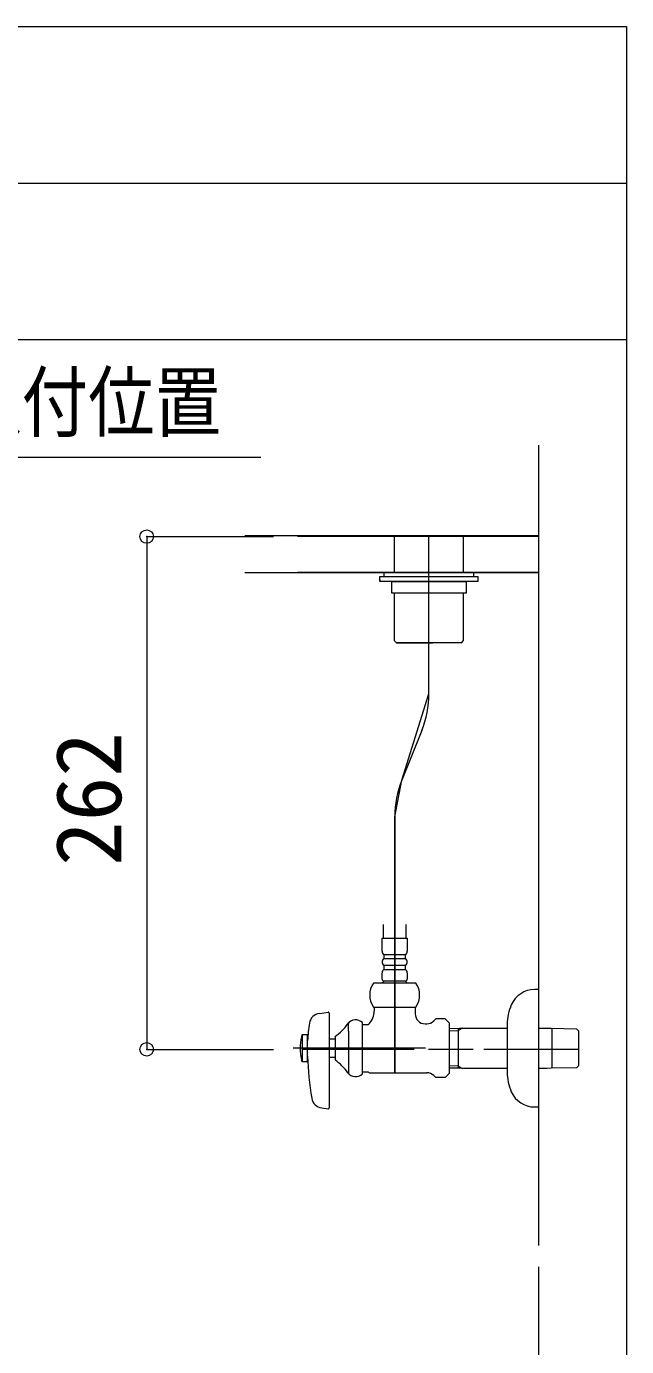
# Model space of a CAD drawing. Units: millimetres, scale not verified. Extents: x -1002 to 1002, y -687 to 676.
# Drawn here: x 575.3 to 709.5, y -519 to -223.9 of the extents above; entities that cross this region are included whole.
import ezdxf
from ezdxf.enums import TextEntityAlignment as Align

# ---------------------------------------------------------------- set-up
doc = ezdxf.new("R2010")
doc.units = ezdxf.units.MM
doc.header["$LTSCALE"] = 5
doc.header["$PDMODE"] = 32
doc.header["$PDSIZE"] = 3
doc.layers.add('F-0', color=7, linetype='Continuous', lineweight=15)
doc.styles.add('ＭＳ ゴシック', font='')
doc.styles.get('ＭＳ ゴシック').set_extended_font_data('MS Gothic')

msp = doc.modelspace()

# ---------------------------------------------------------------- linework, layer by layer
at = {"layer": 'F-0', "lineweight": 18}
for p, q in [((-34.294, -223.924), (709.456, -223.924)), ((-34.294, -223.924), (709.456, -223.924)), ((-34.294, -258.924), (709.456, -258.924)), ((-34.294, -258.924), (709.456, -258.924))]:
    msp.add_line(p, q, dxfattribs=at)
at = {"layer": 'F-0'}
for p, q in [((337.581, -293.924), (709.456, -293.924)), ((337.581, -293.924), (709.456, -293.924)), ((689.769, -317.549), (689.769, -337.95)), ((689.769, -317.549), (689.769, -381.768)), ((689.769, -317.549), (689.769, -337.95)), ((689.769, -317.549), (689.769, -381.768)), ((496.435, -320.174), (627.685, -320.174)), ((496.435, -320.174), (627.685, -320.174)), ((637.102, -337.95), (635.924, -337.95)), ((637.102, -337.95), (635.924, -337.95)), ((689.769, -337.95), (637.102, -337.95)), ((689.769, -337.95), (637.102, -337.95)), ((657.613, -345.987), (657.613, -337.674)), ((657.613, -345.987), (657.613, -337.674)), ((665.269, -373.101), (665.269, -337.674)), ((665.269, -373.101), (665.269, -337.674)), ((672.925, -337.674), (672.925, -345.987)), ((672.925, -337.674), (672.925, -345.987)), ((689.769, -337.95), (689.769, -362.793)), ((689.769, -337.95), (689.769, -362.793)), ((624.144, -345.987), (636.896, -345.987)), ((624.144, -345.987), (636.896, -345.987)), ((689.769, -345.987), (635.916, -345.987)), ((689.769, -345.987), (635.916, -345.987)), ((636.149, -345.987), (689.769, -345.987)), ((636.149, -345.987), (689.769, -345.987)), ((654.331, -347.955), (654.331, -346.862)), ((654.331, -346.862), (676.206, -346.862)), ((654.331, -347.955), (654.331, -346.862)), ((654.331, -346.862), (676.206, -346.862)), ((654.331, -347.518), (654.331, -347.955)), ((654.331, -347.518), (654.331, -347.955)), ((676.206, -347.955), (654.331, -347.955)), ((676.206, -347.955), (654.331, -347.955)), ((655.206, -345.987), (655.206, -346.862)), ((675.331, -345.987), (655.206, -345.987)), ((655.206, -345.987), (655.206, -346.862)), ((675.331, -345.987), (655.206, -345.987)), ((655.206, -346.862), (675.331, -346.862)), ((655.206, -346.862), (675.331, -346.862)), ((656.956, -347.955), (673.581, -347.955)), ((656.956, -350.58), (656.956, -347.955)), ((656.956, -347.955), (673.581, -347.955)), ((656.956, -350.58), (656.956, -347.955)), ((673.581, -347.955), (673.581, -350.58)), ((673.581, -347.955), (673.581, -350.58)), ((675.331, -346.862), (675.331, -345.987)), ((675.331, -346.862), (675.331, -345.987)), ((676.206, -346.862), (676.206, -347.955)), ((676.206, -346.862), (676.206, -347.955)), ((673.581, -350.58), (656.956, -350.58)), ((673.581, -350.58), (656.956, -350.58)), ((657.613, -361.255), (657.613, -350.58)), ((657.613, -361.255), (657.613, -350.58)), ((672.925, -350.58), (672.925, -361.255)), ((672.925, -350.58), (672.925, -361.255)), ((657.613, -361.255), (657.941, -361.584)), ((657.613, -361.255), (657.941, -361.584)), ((657.941, -361.584), (658.05, -361.693)), ((657.941, -361.584), (658.05, -361.693)), ((658.444, -361.693), (658.05, -361.693)), ((658.444, -361.693), (658.05, -361.693)), ((672.488, -361.693), (658.444, -361.693)), ((672.488, -361.693), (658.444, -361.693)), ((672.488, -361.693), (672.597, -361.584)), ((672.488, -361.693), (672.597, -361.584)), ((672.597, -361.584), (672.925, -361.255)), ((672.597, -361.584), (672.925, -361.255)), ((689.769, -376.886), (689.769, -393.865)), ((689.769, -376.886), (689.769, -393.865)), ((663.68, -381.286), (659.209, -392.366)), ((663.68, -381.286), (659.209, -392.366)), ((689.769, -389.595), (689.769, -406.199)), ((689.769, -389.595), (689.769, -406.199)), ((657.62, -400.551), (657.62, -457.768)), ((657.62, -400.551), (657.62, -457.768)), ((689.769, -399.32), (689.769, -491.442)), ((689.769, -399.32), (689.769, -491.442)), ((689.769, -415.449), (689.769, -496.399)), ((689.769, -415.449), (689.769, -496.399)), ((655.1, -427.668), (655.099, -424.645)), ((655.1, -427.668), (655.099, -424.645)), ((660.13, -424.645), (660.131, -427.668)), ((660.13, -424.645), (660.131, -427.668)), ((654.82, -427.668), (660.42, -427.668)), ((654.82, -430.621), (654.82, -427.668)), ((654.82, -427.668), (660.42, -427.668)), ((654.82, -430.621), (654.82, -427.668)), ((660.42, -427.668), (660.42, -430.621)), ((660.42, -427.668), (660.42, -430.621)), ((660.027, -431.387), (655.214, -431.387)), ((655.214, -431.387), (655.214, -432.262)), ((660.027, -431.387), (655.214, -431.387)), ((655.214, -431.387), (655.214, -432.262)), ((655.214, -432.262), (660.027, -432.262)), ((655.214, -432.262), (660.027, -432.262)), ((660.027, -432.262), (660.027, -431.387)), ((660.027, -432.262), (660.027, -431.387)), ((654.82, -436.855), (654.82, -435.434)), ((654.82, -436.855), (654.82, -435.434)), ((660.027, -433.793), (655.214, -433.793)), ((655.214, -433.793), (655.214, -434.668)), ((660.027, -433.793), (655.214, -433.793)), ((655.214, -433.793), (655.214, -434.668)), ((655.214, -434.668), (660.027, -434.668)), ((655.214, -434.668), (660.027, -434.668)), ((660.027, -434.668), (660.027, -433.793)), ((660.027, -434.668), (660.027, -433.793)), ((660.42, -435.434), (660.42, -436.855)), ((660.42, -435.434), (660.42, -436.855)), ((662.376, -437.73), (652.865, -437.73)), ((662.376, -437.73), (652.865, -437.73)), ((659.983, -437.293), (655.258, -437.293)), ((659.983, -437.293), (655.258, -437.293)), ((689.769, -439.174), (688.894, -439.174)), ((689.769, -439.174), (688.894, -439.174)), ((689.769, -439.174), (689.769, -465.293)), ((689.769, -439.174), (689.769, -465.293)), ((640.795, -444.511), (642.715, -444.241)), ((640.795, -444.511), (642.715, -444.241)), ((642.964, -444.457), (642.964, -465.61)), ((642.964, -444.457), (642.964, -465.61)), ((652.865, -443.112), (662.376, -443.112)), ((652.865, -443.112), (662.376, -443.112)), ((653.027, -443.112), (653.535, -443.112)), ((653.027, -443.112), (653.027, -443.992)), ((653.027, -443.112), (653.535, -443.112)), ((653.027, -443.112), (653.027, -443.992)), ((653.535, -443.112), (661.706, -443.112)), ((653.535, -443.112), (661.706, -443.112)), ((661.706, -443.112), (662.214, -443.112)), ((661.706, -443.112), (662.214, -443.112)), ((647.308, -448.504), (647.308, -446.574)), ((647.308, -448.504), (647.308, -446.574)), ((650.402, -458.018), (650.402, -446.581)), ((650.402, -458.018), (650.402, -446.581)), ((651.674, -447.049), (651.893, -446.83)), ((651.674, -447.049), (651.893, -446.83)), ((664.402, -446.83), (664.803, -446.83)), ((664.402, -446.83), (664.803, -446.83)), ((666.808, -445.732), (666.35, -446.19)), ((666.808, -445.732), (666.35, -446.19)), ((668.881, -445.732), (666.808, -445.732)), ((668.881, -445.732), (666.808, -445.732)), ((668.881, -445.732), (669.87, -446.721)), ((668.881, -445.732), (669.87, -446.721)), ((669.87, -457.877), (669.87, -446.721)), ((669.87, -457.877), (669.87, -446.721)), ((669.87, -447.864), (672.058, -447.817)), ((669.87, -447.864), (672.058, -447.817)), ((669.87, -448.379), (671.839, -448.331)), ((669.87, -448.379), (671.839, -448.331)), ((672.762, -447.793), (671.839, -448.326)), ((672.762, -447.793), (671.839, -448.326)), ((671.839, -447.817), (671.839, -456.781)), ((671.839, -447.817), (671.839, -456.781)), ((672.058, -447.817), (672.98, -447.793)), ((672.058, -447.817), (672.98, -447.793)), ((682.769, -446.96), (682.769, -457.639)), ((682.769, -446.96), (682.769, -457.639)), ((689.769, -447.793), (691.698, -447.793)), ((689.769, -447.793), (691.698, -447.793)), ((691.698, -447.793), (692.62, -447.817)), ((691.698, -447.793), (692.62, -447.817)), ((692.62, -447.817), (698.238, -447.938)), ((692.62, -447.817), (698.238, -447.938)), ((692.839, -448.326), (692.839, -447.817)), ((692.839, -448.326), (692.839, -447.817)), ((692.839, -456.781), (692.839, -448.326)), ((692.839, -456.781), (692.839, -448.326)), ((698.238, -447.938), (698.745, -448.473)), ((698.238, -447.938), (698.745, -448.473)), ((698.745, -448.474), (698.745, -448.473)), ((698.745, -448.474), (698.745, -448.473)), ((698.745, -448.69), (698.745, -448.474)), ((698.745, -448.69), (698.745, -448.474)), ((636.927, -449.237), (636.782, -449.784)), ((636.927, -449.237), (636.782, -449.784)), ((636.927, -449.237), (638.152, -449.237)), ((636.927, -449.237), (636.927, -455.362)), ((636.927, -449.237), (638.152, -449.237)), ((636.927, -449.237), (636.927, -455.362)), ((638.152, -455.362), (638.152, -449.237)), ((638.152, -455.362), (638.152, -449.237)), ((642.964, -450.221), (644.277, -450.221)), ((642.964, -450.221), (644.277, -450.221)), ((644.277, -449.674), (644.277, -454.924)), ((644.277, -449.674), (644.277, -454.924)), ((647.308, -448.504), (647.308, -456.095)), ((647.308, -448.504), (647.308, -456.095)), ((698.745, -455.909), (698.745, -448.69)), ((698.745, -455.909), (698.745, -448.69)), ((664.508, -452.299), (634.906, -452.299)), ((664.508, -452.299), (634.906, -452.299)), ((661.957, -452.551), (636.927, -452.551)), ((661.957, -452.551), (636.927, -452.551)), ((644.277, -454.377), (642.964, -454.377)), ((644.277, -454.377), (642.964, -454.377)), ((675.181, -452.551), (665.213, -452.551)), ((675.181, -452.551), (665.213, -452.551)), ((698.745, -452.551), (677.553, -452.551)), ((698.745, -452.551), (677.553, -452.551)), ((671.839, -456.268), (669.87, -456.22)), ((671.839, -456.268), (669.87, -456.22)), ((672.058, -456.781), (669.87, -456.734)), ((672.058, -456.781), (669.87, -456.734)), ((671.839, -456.273), (672.762, -456.805)), ((671.839, -456.273), (672.762, -456.805)), ((672.98, -456.805), (672.058, -456.781)), ((672.98, -456.805), (672.058, -456.781)), ((682.339, -456.805), (672.98, -456.805)), ((682.339, -456.805), (672.98, -456.805)), ((682.769, -456.805), (682.339, -456.805)), ((682.769, -456.805), (682.339, -456.805)), ((691.698, -456.805), (689.769, -456.805)), ((691.698, -456.805), (689.769, -456.805)), ((692.62, -456.781), (691.698, -456.805)), ((692.62, -456.781), (691.698, -456.805)), ((698.238, -456.661), (692.62, -456.781)), ((698.238, -456.661), (692.62, -456.781)), ((698.745, -456.125), (698.238, -456.661)), ((698.745, -456.125), (698.238, -456.661)), ((698.745, -456.124), (698.745, -455.909)), ((698.745, -456.124), (698.745, -455.909)), ((698.745, -456.125), (698.745, -456.124)), ((698.745, -456.125), (698.745, -456.124)), ((650.402, -457.549), (651.058, -457.549)), ((650.402, -457.549), (651.058, -457.549)), ((651.058, -457.549), (651.674, -457.549)), ((651.058, -457.549), (651.674, -457.549)), ((651.674, -457.549), (651.893, -457.768)), ((651.674, -457.549), (651.893, -457.768)), ((651.893, -457.768), (664.803, -457.768)), ((651.893, -457.768), (664.803, -457.768)), ((666.808, -458.867), (666.35, -458.409)), ((666.808, -458.867), (666.35, -458.409)), ((641.308, -465.629), (642.715, -465.827)), ((641.308, -465.629), (642.715, -465.827)), ((689.769, -501.165), (689.769, -531.477)), ((689.769, -501.165), (689.769, -531.477))]:
    msp.add_line(p, q, dxfattribs=at)
at = {"layer": 'F-0', "color": 4, "lineweight": 9}
for p, q in [((602.183, -337.95), (602.183, -452.551)), ((602.183, -337.95), (630.513, -337.95)), ((602.183, -337.95), (602.183, -452.551)), ((602.183, -337.95), (630.513, -337.95)), ((602.183, -452.551), (630.513, -452.551)), ((602.183, -452.551), (630.513, -452.551))]:
    msp.add_line(p, q, dxfattribs=at)
at = {"layer": 'F-0', "lineweight": 18}
msp.add_lwpolyline([(709.456, -223.924), (709.456, -617.674), (337.581, -617.674)], dxfattribs=at)
msp.add_lwpolyline([(709.456, -223.924), (709.456, -617.674), (337.581, -617.674)], dxfattribs=at)
at = {"layer": 'F-0'}
for points in [[(624.144, -337.674), (636.864, -337.674), (689.769, -337.674)], [(624.144, -337.674), (636.864, -337.674), (689.769, -337.674)], [(657.62, -457.768), (657.62, -400.551), (659.209, -392.366), (665.269, -373.101), (665.269, -337.674)], [(657.62, -457.768), (657.62, -400.551), (659.209, -392.366), (665.269, -373.101), (665.269, -337.674)], [(658.05, -361.693), (658.094, -361.693), (666.144, -361.693)], [(658.05, -361.693), (658.094, -361.693), (666.144, -361.693)], [(654.995, -437.73), (654.995, -437.512), (655.214, -437.293)], [(654.995, -437.73), (654.995, -437.512), (655.214, -437.293)], [(660.027, -437.293), (660.245, -437.512), (660.245, -437.73)], [(660.027, -437.293), (660.245, -437.512), (660.245, -437.73)], [(662.214, -443.112), (662.214, -443.992), (662.214, -444.643)], [(662.214, -443.112), (662.214, -443.992), (662.214, -444.643)], [(651.674, -447.049), (651.058, -447.049), (650.402, -447.049)], [(651.674, -447.049), (651.058, -447.049), (650.402, -447.049)], [(672.98, -447.793), (682.339, -447.793), (682.769, -447.793)], [(672.98, -447.793), (682.339, -447.793), (682.769, -447.793)], [(638.152, -455.362), (636.927, -455.362), (636.809, -454.924)], [(638.152, -455.362), (636.927, -455.362), (636.809, -454.924)], [(647.308, -456.095), (647.308, -457.768), (647.308, -457.914)], [(647.308, -456.095), (647.308, -457.768), (647.308, -457.914)], [(669.87, -457.877), (668.881, -458.867), (666.808, -458.867)], [(669.87, -457.877), (668.881, -458.867), (666.808, -458.867)], [(688.894, -465.424), (689.769, -465.424), (689.769, -465.293)], [(688.894, -465.424), (689.769, -465.424), (689.769, -465.293)]]:
    msp.add_lwpolyline(points, dxfattribs=at)
for centre, radius, start, end in [((643.394, -373.101), 21.875, 338.02737, 0), ((643.394, -373.101), 21.875, 338.02737, 0), ((679.495, -400.551), 21.875, 158.02737, 180), ((679.495, -400.551), 21.875, 158.02737, 180), ((655.762, -430.621), 0.941, 180, 234.43222), ((655.762, -430.621), 0.941, 180, 234.43222), ((659.479, -430.621), 0.941, 305.56778, 0), ((659.479, -430.621), 0.941, 305.56778, 0), ((655.762, -433.027), 0.941, 125.56778, 234.43222), ((655.762, -433.027), 0.941, 125.56778, 234.43222), ((659.479, -433.027), 0.941, 305.56778, 54.43222), ((659.479, -433.027), 0.941, 305.56778, 54.43222), ((655.762, -435.434), 0.941, 125.56778, 180), ((655.762, -435.434), 0.941, 125.56778, 180), ((659.479, -435.434), 0.941, 0, 54.43222), ((659.479, -435.434), 0.941, 0, 54.43222), ((656.855, -440.421), 4.812, 146.00705, 213.99295), ((656.855, -440.421), 4.812, 146.00705, 213.99295), ((655.258, -436.855), 0.438, 180, 270), ((655.258, -436.855), 0.438, 180, 270), ((659.983, -436.855), 0.438, 270, 0), ((659.983, -436.855), 0.438, 270, 0), ((658.386, -440.421), 4.812, 326.00705, 33.99295), ((658.386, -440.421), 4.812, 326.00705, 33.99295), ((688.894, -444.862), 5.688, 90, 156.44354), ((688.894, -444.862), 5.688, 90, 156.44354), ((641.16, -447.11), 2.625, 98.00409, 170.40851), ((641.16, -447.11), 2.625, 98.00409, 170.40851), ((642.745, -444.457), 0.219, 0, 98.00409), ((642.745, -444.457), 0.219, 0, 98.00409), ((648.908, -443.992), 4.119, 316.4444, 0), ((648.908, -443.992), 4.119, 316.4444, 0), ((664.402, -444.643), 2.188, 180, 270), ((664.402, -444.643), 2.188, 180, 270), ((693.706, -446.96), 10.938, 156.44354, 180), ((693.706, -446.96), 10.938, 156.44354, 180), ((670.926, -452.14), 32.812, 170.40851, 177.22136), ((670.926, -452.14), 32.812, 170.40851, 177.22136), ((638.411, -440.965), 10.5, 303.95919, 326.04081), ((638.411, -440.965), 10.5, 303.95919, 326.04081), ((648.87, -448.143), 2.188, 45.573, 143.1301), ((648.87, -448.143), 2.188, 45.573, 143.1301), ((664.803, -444.643), 2.188, 270, 315), ((664.803, -444.643), 2.188, 270, 315), ((647.427, -452.299), 10.938, 166.70293, 180), ((647.427, -452.299), 10.938, 166.70293, 180), ((647.427, -452.299), 10.938, 180, 193.29707), ((647.427, -452.299), 10.938, 180, 193.29707), ((703.777, -452.299), 65.648, 181.52753, 189.8029), ((703.777, -452.299), 65.648, 181.52753, 189.8029), ((647.427, -452.299), 10.938, 193.29707, 193.88654), ((647.427, -452.299), 10.938, 193.29707, 193.88654), ((638.411, -463.633), 10.5, 33.95919, 56.04081), ((638.411, -463.633), 10.5, 33.95919, 56.04081), ((648.87, -456.455), 2.188, 216.8699, 314.427), ((648.87, -456.455), 2.188, 216.8699, 314.427), ((664.803, -459.955), 2.188, 45, 90), ((664.803, -459.955), 2.188, 45, 90), ((693.706, -457.639), 10.938, 180, 203.55646), ((693.706, -457.639), 10.938, 180, 203.55646), ((688.894, -459.737), 5.688, 203.55646, 270), ((688.894, -459.737), 5.688, 203.55646, 270), ((641.673, -463.03), 2.625, 189.8029, 262), ((641.673, -463.03), 2.625, 189.8029, 262), ((642.745, -465.61), 0.219, 262, 0), ((642.745, -465.61), 0.219, 262, 0)]:
    msp.add_arc(centre, radius, start, end, dxfattribs=at)
at = {"layer": 'F-0', "color": 6}
for p in [(602.183, -337.95), (602.183, -452.551)]:
    msp.add_point(p, dxfattribs=at)

# ---------------------------------------------------------------- texts
at = {"layer": 'F-0', "style": 'ＭＳ ゴシック', "width": 0.85}
msp.add_text('水栓取付位置', height=12.83, dxfattribs=at).set_placement((529.585, -318.141), align=Align.BOTTOM_LEFT)
msp.add_text('水栓取付位置', height=12.83, dxfattribs=at).set_placement((529.585, -318.141), align=Align.BOTTOM_LEFT)
at = {"layer": 'F-0', "style": 'ＭＳ ゴシック'}
msp.add_text('262', height=14.66, rotation=90, dxfattribs=at).set_placement((600.888, -411.555), align=Align.BOTTOM_LEFT)
msp.add_text('262', height=14.66, rotation=90, dxfattribs=at).set_placement((600.888, -411.555), align=Align.BOTTOM_LEFT)

doc.saveas('drawing.dxf')
